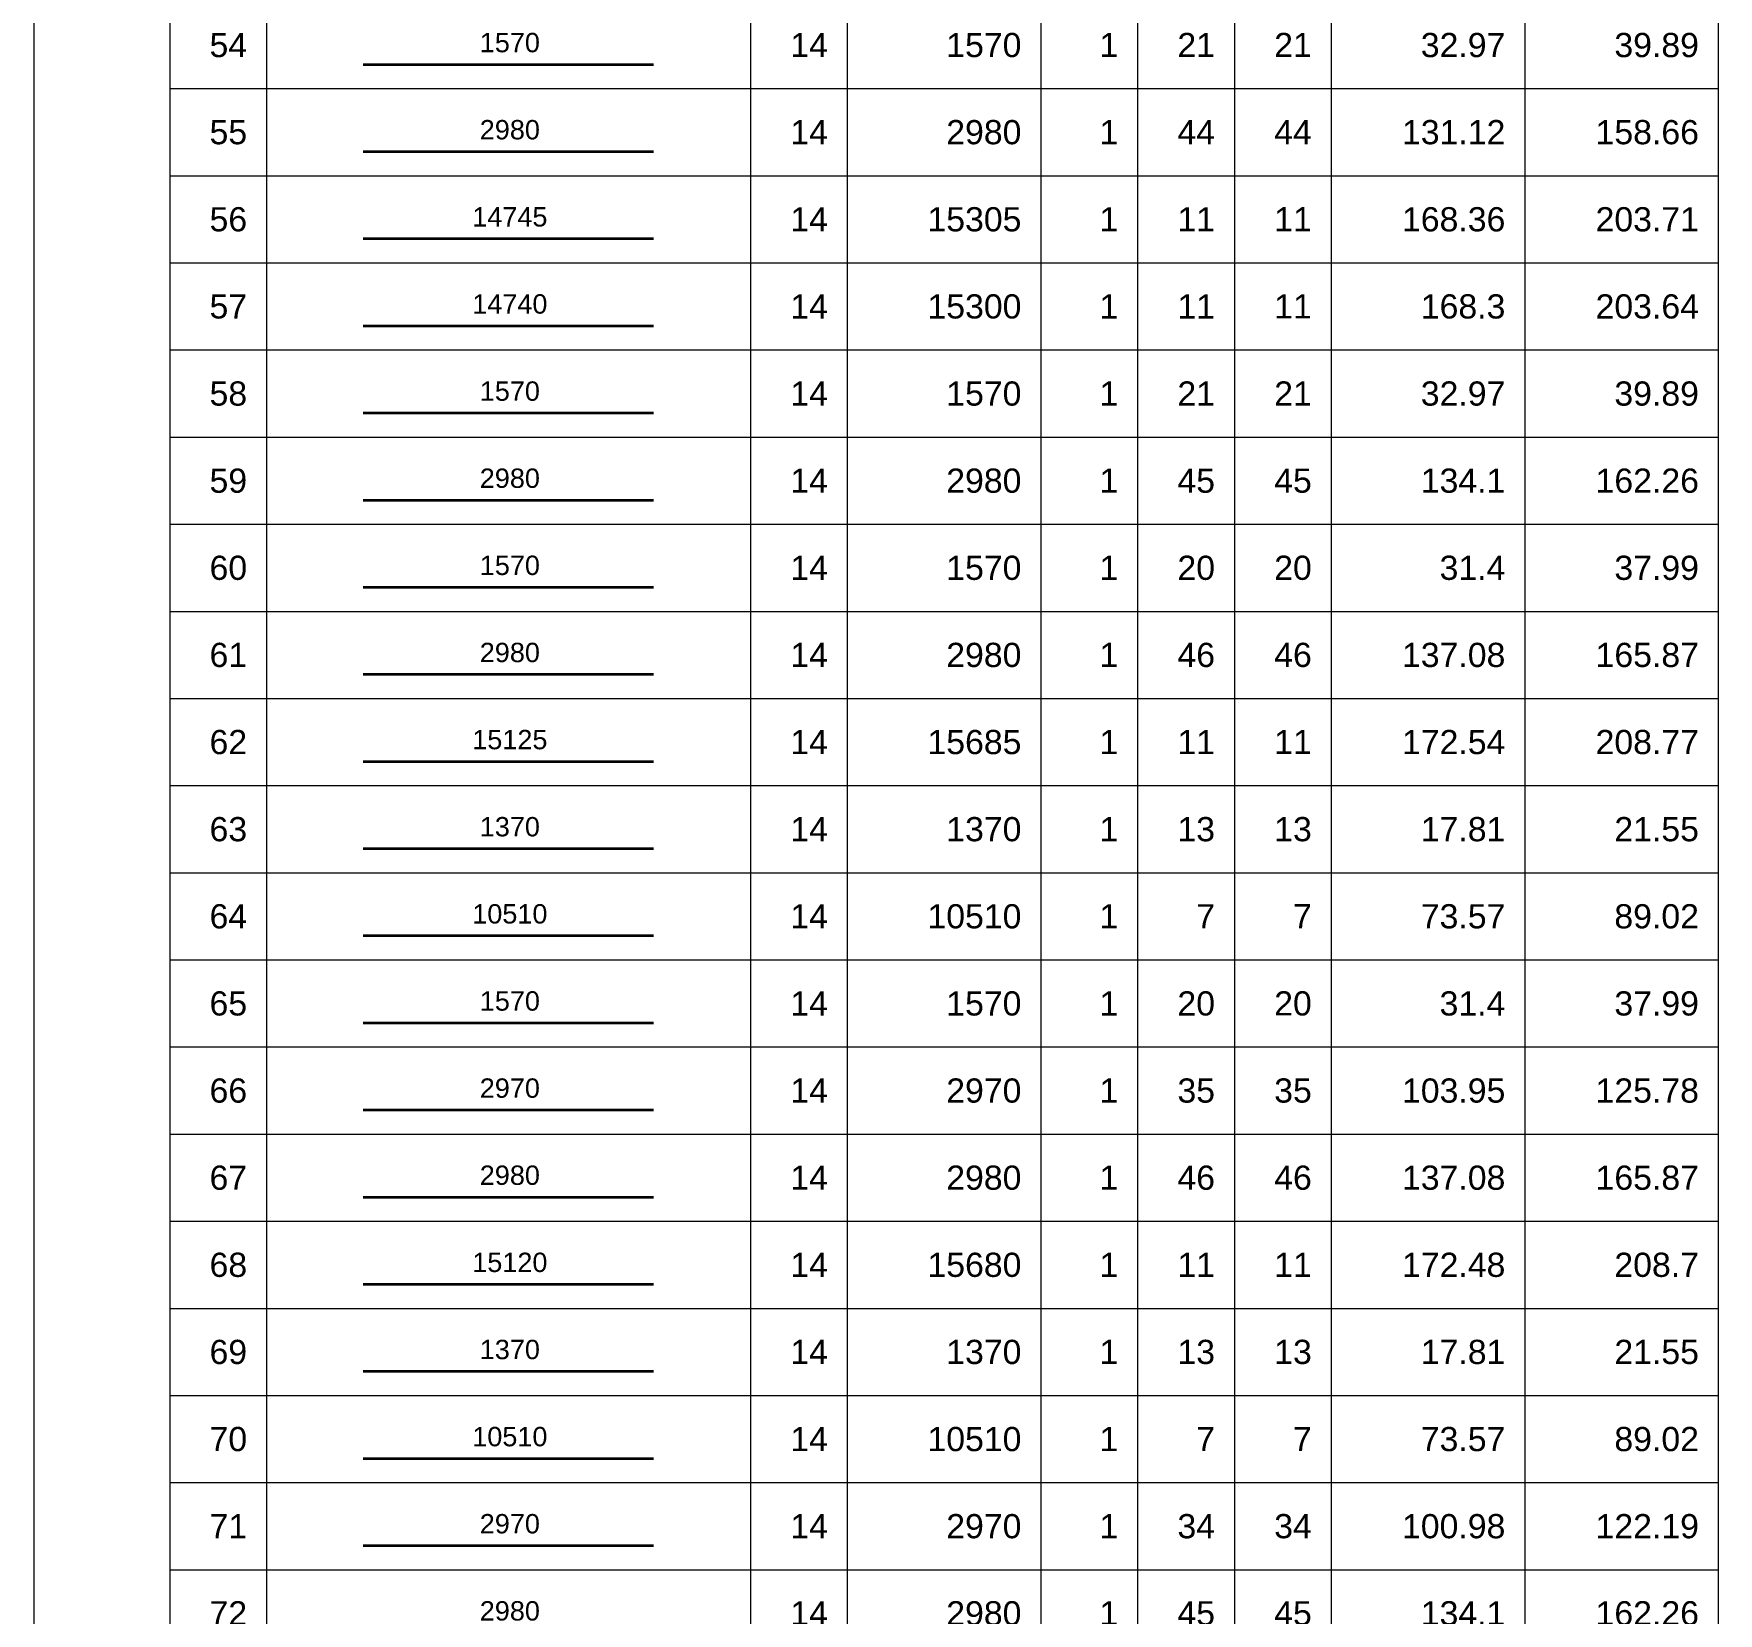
# Model space of a CAD drawing. Header units: millimetres. Extents: x -109376 to 505271, y -20580 to 113678.
# Drawn here: x -109376 to -91971, y 46470 to 62787 of the extents above; entities that cross this region are included whole.
import ezdxf
from ezdxf.enums import TextEntityAlignment as Align

# ---------------------------------------------------------------- set-up
doc = ezdxf.new("R2010")
doc.units = ezdxf.units.MM
for name, color, linetype, lineweight in [('NDC_S_REBAR', 4, 'Continuous', 35), ('NDC_S_VN TEXT', 7, 'Continuous', 20), ('NDC_Table', 3, 'Continuous', 20)]:
    doc.layers.add(name, color=color, linetype=linetype, lineweight=lineweight)
doc.styles.add('ARIAL', font='arial.ttf', dxfattribs={"width": 0.8})

# ---------------------------------------------------------------- blocks, each defined once
blk = doc.blocks.new('dang01')
at = {"layer": 'NDC_S_REBAR'}
blk.add_line((3405, -650), (6405, -650), dxfattribs=at)
at = {"layer": 'NDC_Table'}
for p, q in [((0, 0), (0, -900)), ((1405, 0), (1405, -900)), ((2405, 0), (2405, -900)), ((7405, 0), (7405, -900)), ((8405, 0), (8405, -900)), ((10405, 0), (10405, -900)), ((11405, 0), (11405, -900)), ((12405, 0), (12405, -900)), ((13405, 0), (13405, -900)), ((15405, 0), (15405, -900)), ((17405, 0), (17405, -900)), ((1405, -900), (17405, -900))]:
    blk.add_line(p, q, dxfattribs=at)
at = {"layer": 'NDC_S_VN TEXT', "style": 'ARIAL'}
for p in [(2205, -450), (8205, -450), (10205, -450), (11205, -450), (12205, -450), (13205, -450), (15205, -450), (17205, -450)]:
    blk.add_attdef('D03', text='', height=250, dxfattribs=at).set_placement(p, align=Align.MIDDLE_RIGHT)
blk.add_attdef('00000000', text='', height=200, dxfattribs=at).set_placement((4920, -425), align=Align.MIDDLE_CENTER)

msp = doc.modelspace()

# ---------------------------------------------------------------- block references
at = {"layer": 'NDC_Table'}
ref = msp.add_blockref('dang01', (-109375.9, 63119.9), dxfattribs=at)
ref.add_attrib('D03', '54', dxfattribs={"layer": 'NDC_S_VN TEXT', "height": 250, "style": 'ARIAL'}).set_placement((-107170.6, 62669.9), align=Align.MIDDLE_RIGHT)
ref.add_attrib('00000000', '1570', dxfattribs={"layer": 'NDC_S_VN TEXT', "height": 200, "style": 'ARIAL'}).set_placement((-104456.3, 62695.2), align=Align.MIDDLE_CENTER)
ref.add_attrib('D03', '14', dxfattribs={"layer": 'NDC_S_VN TEXT', "height": 250, "style": 'ARIAL'}).set_placement((-101170.6, 62669.9), align=Align.MIDDLE_RIGHT)
ref.add_attrib('D03', '1570', dxfattribs={"layer": 'NDC_S_VN TEXT', "height": 250, "style": 'ARIAL'}).set_placement((-99170.6, 62669.9), align=Align.MIDDLE_RIGHT)
ref.add_attrib('D03', '1', dxfattribs={"layer": 'NDC_S_VN TEXT', "height": 250, "style": 'ARIAL'}).set_placement((-98170.6, 62669.9), align=Align.MIDDLE_RIGHT)
ref.add_attrib('D03', '21', dxfattribs={"layer": 'NDC_S_VN TEXT', "height": 250, "style": 'ARIAL'}).set_placement((-97170.6, 62669.9), align=Align.MIDDLE_RIGHT)
ref.add_attrib('D03', '21', dxfattribs={"layer": 'NDC_S_VN TEXT', "height": 250, "style": 'ARIAL'}).set_placement((-96170.6, 62670.2), align=Align.MIDDLE_RIGHT)
ref.add_attrib('D03', '32.97', dxfattribs={"layer": 'NDC_S_VN TEXT', "height": 250, "style": 'ARIAL'}).set_placement((-94170.6, 62669.9), align=Align.MIDDLE_RIGHT)
ref.add_attrib('D03', '39.89', dxfattribs={"layer": 'NDC_S_VN TEXT', "height": 250, "style": 'ARIAL'}).set_placement((-92170.6, 62669.9), align=Align.MIDDLE_RIGHT)
ref = msp.add_blockref('dang01', (-109375.9, 62219.9), dxfattribs=at)
ref.add_attrib('D03', '55', dxfattribs={"layer": 'NDC_S_VN TEXT', "height": 250, "style": 'ARIAL'}).set_placement((-107170.6, 61769.9), align=Align.MIDDLE_RIGHT)
ref.add_attrib('00000000', '2980', dxfattribs={"layer": 'NDC_S_VN TEXT', "height": 200, "style": 'ARIAL'}).set_placement((-104456.3, 61795.2), align=Align.MIDDLE_CENTER)
ref.add_attrib('D03', '14', dxfattribs={"layer": 'NDC_S_VN TEXT', "height": 250, "style": 'ARIAL'}).set_placement((-101170.6, 61769.9), align=Align.MIDDLE_RIGHT)
ref.add_attrib('D03', '2980', dxfattribs={"layer": 'NDC_S_VN TEXT', "height": 250, "style": 'ARIAL'}).set_placement((-99170.6, 61769.9), align=Align.MIDDLE_RIGHT)
ref.add_attrib('D03', '1', dxfattribs={"layer": 'NDC_S_VN TEXT', "height": 250, "style": 'ARIAL'}).set_placement((-98170.6, 61769.9), align=Align.MIDDLE_RIGHT)
ref.add_attrib('D03', '44', dxfattribs={"layer": 'NDC_S_VN TEXT', "height": 250, "style": 'ARIAL'}).set_placement((-97170.6, 61769.9), align=Align.MIDDLE_RIGHT)
ref.add_attrib('D03', '44', dxfattribs={"layer": 'NDC_S_VN TEXT', "height": 250, "style": 'ARIAL'}).set_placement((-96170.6, 61770.2), align=Align.MIDDLE_RIGHT)
ref.add_attrib('D03', '131.12', dxfattribs={"layer": 'NDC_S_VN TEXT', "height": 250, "style": 'ARIAL'}).set_placement((-94170.6, 61769.9), align=Align.MIDDLE_RIGHT)
ref.add_attrib('D03', '158.66', dxfattribs={"layer": 'NDC_S_VN TEXT', "height": 250, "style": 'ARIAL'}).set_placement((-92170.6, 61769.9), align=Align.MIDDLE_RIGHT)
ref = msp.add_blockref('dang01', (-109375.9, 61319.9), dxfattribs=at)
ref.add_attrib('D03', '56', dxfattribs={"layer": 'NDC_S_VN TEXT', "height": 250, "style": 'ARIAL'}).set_placement((-107170.6, 60869.9), align=Align.MIDDLE_RIGHT)
ref.add_attrib('00000000', '14745', dxfattribs={"layer": 'NDC_S_VN TEXT', "height": 200, "style": 'ARIAL'}).set_placement((-104456.3, 60895.2), align=Align.MIDDLE_CENTER)
ref.add_attrib('D03', '14', dxfattribs={"layer": 'NDC_S_VN TEXT', "height": 250, "style": 'ARIAL'}).set_placement((-101170.6, 60869.9), align=Align.MIDDLE_RIGHT)
ref.add_attrib('D03', '15305', dxfattribs={"layer": 'NDC_S_VN TEXT', "height": 250, "style": 'ARIAL'}).set_placement((-99170.6, 60869.9), align=Align.MIDDLE_RIGHT)
ref.add_attrib('D03', '1', dxfattribs={"layer": 'NDC_S_VN TEXT', "height": 250, "style": 'ARIAL'}).set_placement((-98170.6, 60869.9), align=Align.MIDDLE_RIGHT)
ref.add_attrib('D03', '11', dxfattribs={"layer": 'NDC_S_VN TEXT', "height": 250, "style": 'ARIAL'}).set_placement((-97170.6, 60869.9), align=Align.MIDDLE_RIGHT)
ref.add_attrib('D03', '11', dxfattribs={"layer": 'NDC_S_VN TEXT', "height": 250, "style": 'ARIAL'}).set_placement((-96170.6, 60870.2), align=Align.MIDDLE_RIGHT)
ref.add_attrib('D03', '168.36', dxfattribs={"layer": 'NDC_S_VN TEXT', "height": 250, "style": 'ARIAL'}).set_placement((-94170.6, 60869.9), align=Align.MIDDLE_RIGHT)
ref.add_attrib('D03', '203.71', dxfattribs={"layer": 'NDC_S_VN TEXT', "height": 250, "style": 'ARIAL'}).set_placement((-92170.6, 60869.9), align=Align.MIDDLE_RIGHT)
ref = msp.add_blockref('dang01', (-109375.9, 60419.9), dxfattribs=at)
ref.add_attrib('D03', '57', dxfattribs={"layer": 'NDC_S_VN TEXT', "height": 250, "style": 'ARIAL'}).set_placement((-107170.6, 59969.9), align=Align.MIDDLE_RIGHT)
ref.add_attrib('00000000', '14740', dxfattribs={"layer": 'NDC_S_VN TEXT', "height": 200, "style": 'ARIAL'}).set_placement((-104456.3, 59995.2), align=Align.MIDDLE_CENTER)
ref.add_attrib('D03', '14', dxfattribs={"layer": 'NDC_S_VN TEXT', "height": 250, "style": 'ARIAL'}).set_placement((-101170.6, 59969.9), align=Align.MIDDLE_RIGHT)
ref.add_attrib('D03', '15300', dxfattribs={"layer": 'NDC_S_VN TEXT', "height": 250, "style": 'ARIAL'}).set_placement((-99170.6, 59969.9), align=Align.MIDDLE_RIGHT)
ref.add_attrib('D03', '1', dxfattribs={"layer": 'NDC_S_VN TEXT', "height": 250, "style": 'ARIAL'}).set_placement((-98170.6, 59969.9), align=Align.MIDDLE_RIGHT)
ref.add_attrib('D03', '11', dxfattribs={"layer": 'NDC_S_VN TEXT', "height": 250, "style": 'ARIAL'}).set_placement((-97170.6, 59969.9), align=Align.MIDDLE_RIGHT)
ref.add_attrib('D03', '11', dxfattribs={"layer": 'NDC_S_VN TEXT', "height": 250, "style": 'ARIAL'}).set_placement((-96170.6, 59970.2), align=Align.MIDDLE_RIGHT)
ref.add_attrib('D03', '168.3', dxfattribs={"layer": 'NDC_S_VN TEXT', "height": 250, "style": 'ARIAL'}).set_placement((-94170.6, 59969.9), align=Align.MIDDLE_RIGHT)
ref.add_attrib('D03', '203.64', dxfattribs={"layer": 'NDC_S_VN TEXT', "height": 250, "style": 'ARIAL'}).set_placement((-92170.6, 59969.9), align=Align.MIDDLE_RIGHT)
ref = msp.add_blockref('dang01', (-109375.9, 59519.9), dxfattribs=at)
ref.add_attrib('D03', '58', dxfattribs={"layer": 'NDC_S_VN TEXT', "height": 250, "style": 'ARIAL'}).set_placement((-107170.6, 59069.9), align=Align.MIDDLE_RIGHT)
ref.add_attrib('00000000', '1570', dxfattribs={"layer": 'NDC_S_VN TEXT', "height": 200, "style": 'ARIAL'}).set_placement((-104456.3, 59095.2), align=Align.MIDDLE_CENTER)
ref.add_attrib('D03', '14', dxfattribs={"layer": 'NDC_S_VN TEXT', "height": 250, "style": 'ARIAL'}).set_placement((-101170.6, 59069.9), align=Align.MIDDLE_RIGHT)
ref.add_attrib('D03', '1570', dxfattribs={"layer": 'NDC_S_VN TEXT', "height": 250, "style": 'ARIAL'}).set_placement((-99170.6, 59069.9), align=Align.MIDDLE_RIGHT)
ref.add_attrib('D03', '1', dxfattribs={"layer": 'NDC_S_VN TEXT', "height": 250, "style": 'ARIAL'}).set_placement((-98170.6, 59069.9), align=Align.MIDDLE_RIGHT)
ref.add_attrib('D03', '21', dxfattribs={"layer": 'NDC_S_VN TEXT', "height": 250, "style": 'ARIAL'}).set_placement((-97170.6, 59069.9), align=Align.MIDDLE_RIGHT)
ref.add_attrib('D03', '21', dxfattribs={"layer": 'NDC_S_VN TEXT', "height": 250, "style": 'ARIAL'}).set_placement((-96170.6, 59070.2), align=Align.MIDDLE_RIGHT)
ref.add_attrib('D03', '32.97', dxfattribs={"layer": 'NDC_S_VN TEXT', "height": 250, "style": 'ARIAL'}).set_placement((-94170.6, 59069.9), align=Align.MIDDLE_RIGHT)
ref.add_attrib('D03', '39.89', dxfattribs={"layer": 'NDC_S_VN TEXT', "height": 250, "style": 'ARIAL'}).set_placement((-92170.6, 59069.9), align=Align.MIDDLE_RIGHT)
ref = msp.add_blockref('dang01', (-109375.9, 58619.9), dxfattribs=at)
ref.add_attrib('D03', '59', dxfattribs={"layer": 'NDC_S_VN TEXT', "height": 250, "style": 'ARIAL'}).set_placement((-107170.6, 58169.9), align=Align.MIDDLE_RIGHT)
ref.add_attrib('00000000', '2980', dxfattribs={"layer": 'NDC_S_VN TEXT', "height": 200, "style": 'ARIAL'}).set_placement((-104456.3, 58195.2), align=Align.MIDDLE_CENTER)
ref.add_attrib('D03', '14', dxfattribs={"layer": 'NDC_S_VN TEXT', "height": 250, "style": 'ARIAL'}).set_placement((-101170.6, 58169.9), align=Align.MIDDLE_RIGHT)
ref.add_attrib('D03', '2980', dxfattribs={"layer": 'NDC_S_VN TEXT', "height": 250, "style": 'ARIAL'}).set_placement((-99170.6, 58169.9), align=Align.MIDDLE_RIGHT)
ref.add_attrib('D03', '1', dxfattribs={"layer": 'NDC_S_VN TEXT', "height": 250, "style": 'ARIAL'}).set_placement((-98170.6, 58169.9), align=Align.MIDDLE_RIGHT)
ref.add_attrib('D03', '45', dxfattribs={"layer": 'NDC_S_VN TEXT', "height": 250, "style": 'ARIAL'}).set_placement((-97170.6, 58169.9), align=Align.MIDDLE_RIGHT)
ref.add_attrib('D03', '45', dxfattribs={"layer": 'NDC_S_VN TEXT', "height": 250, "style": 'ARIAL'}).set_placement((-96170.6, 58170.2), align=Align.MIDDLE_RIGHT)
ref.add_attrib('D03', '134.1', dxfattribs={"layer": 'NDC_S_VN TEXT', "height": 250, "style": 'ARIAL'}).set_placement((-94170.6, 58169.9), align=Align.MIDDLE_RIGHT)
ref.add_attrib('D03', '162.26', dxfattribs={"layer": 'NDC_S_VN TEXT', "height": 250, "style": 'ARIAL'}).set_placement((-92170.6, 58169.9), align=Align.MIDDLE_RIGHT)
ref = msp.add_blockref('dang01', (-109375.9, 57719.9), dxfattribs=at)
ref.add_attrib('D03', '60', dxfattribs={"layer": 'NDC_S_VN TEXT', "height": 250, "style": 'ARIAL'}).set_placement((-107170.6, 57269.9), align=Align.MIDDLE_RIGHT)
ref.add_attrib('00000000', '1570', dxfattribs={"layer": 'NDC_S_VN TEXT', "height": 200, "style": 'ARIAL'}).set_placement((-104456.3, 57295.2), align=Align.MIDDLE_CENTER)
ref.add_attrib('D03', '14', dxfattribs={"layer": 'NDC_S_VN TEXT', "height": 250, "style": 'ARIAL'}).set_placement((-101170.6, 57269.9), align=Align.MIDDLE_RIGHT)
ref.add_attrib('D03', '1570', dxfattribs={"layer": 'NDC_S_VN TEXT', "height": 250, "style": 'ARIAL'}).set_placement((-99170.6, 57269.9), align=Align.MIDDLE_RIGHT)
ref.add_attrib('D03', '1', dxfattribs={"layer": 'NDC_S_VN TEXT', "height": 250, "style": 'ARIAL'}).set_placement((-98170.6, 57269.9), align=Align.MIDDLE_RIGHT)
ref.add_attrib('D03', '20', dxfattribs={"layer": 'NDC_S_VN TEXT', "height": 250, "style": 'ARIAL'}).set_placement((-97170.6, 57269.9), align=Align.MIDDLE_RIGHT)
ref.add_attrib('D03', '20', dxfattribs={"layer": 'NDC_S_VN TEXT', "height": 250, "style": 'ARIAL'}).set_placement((-96170.6, 57270.2), align=Align.MIDDLE_RIGHT)
ref.add_attrib('D03', '31.4', dxfattribs={"layer": 'NDC_S_VN TEXT', "height": 250, "style": 'ARIAL'}).set_placement((-94170.6, 57269.9), align=Align.MIDDLE_RIGHT)
ref.add_attrib('D03', '37.99', dxfattribs={"layer": 'NDC_S_VN TEXT', "height": 250, "style": 'ARIAL'}).set_placement((-92170.6, 57269.9), align=Align.MIDDLE_RIGHT)
ref = msp.add_blockref('dang01', (-109375.9, 56819.9), dxfattribs=at)
ref.add_attrib('D03', '61', dxfattribs={"layer": 'NDC_S_VN TEXT', "height": 250, "style": 'ARIAL'}).set_placement((-107170.6, 56369.9), align=Align.MIDDLE_RIGHT)
ref.add_attrib('00000000', '2980', dxfattribs={"layer": 'NDC_S_VN TEXT', "height": 200, "style": 'ARIAL'}).set_placement((-104456.3, 56395.2), align=Align.MIDDLE_CENTER)
ref.add_attrib('D03', '14', dxfattribs={"layer": 'NDC_S_VN TEXT', "height": 250, "style": 'ARIAL'}).set_placement((-101170.6, 56369.9), align=Align.MIDDLE_RIGHT)
ref.add_attrib('D03', '2980', dxfattribs={"layer": 'NDC_S_VN TEXT', "height": 250, "style": 'ARIAL'}).set_placement((-99170.6, 56369.9), align=Align.MIDDLE_RIGHT)
ref.add_attrib('D03', '1', dxfattribs={"layer": 'NDC_S_VN TEXT', "height": 250, "style": 'ARIAL'}).set_placement((-98170.6, 56369.9), align=Align.MIDDLE_RIGHT)
ref.add_attrib('D03', '46', dxfattribs={"layer": 'NDC_S_VN TEXT', "height": 250, "style": 'ARIAL'}).set_placement((-97170.6, 56369.9), align=Align.MIDDLE_RIGHT)
ref.add_attrib('D03', '46', dxfattribs={"layer": 'NDC_S_VN TEXT', "height": 250, "style": 'ARIAL'}).set_placement((-96170.6, 56370.2), align=Align.MIDDLE_RIGHT)
ref.add_attrib('D03', '137.08', dxfattribs={"layer": 'NDC_S_VN TEXT', "height": 250, "style": 'ARIAL'}).set_placement((-94170.6, 56369.9), align=Align.MIDDLE_RIGHT)
ref.add_attrib('D03', '165.87', dxfattribs={"layer": 'NDC_S_VN TEXT', "height": 250, "style": 'ARIAL'}).set_placement((-92170.6, 56369.9), align=Align.MIDDLE_RIGHT)
ref = msp.add_blockref('dang01', (-109375.9, 55919.9), dxfattribs=at)
ref.add_attrib('D03', '62', dxfattribs={"layer": 'NDC_S_VN TEXT', "height": 250, "style": 'ARIAL'}).set_placement((-107170.6, 55469.9), align=Align.MIDDLE_RIGHT)
ref.add_attrib('00000000', '15125', dxfattribs={"layer": 'NDC_S_VN TEXT', "height": 200, "style": 'ARIAL'}).set_placement((-104456.3, 55495.2), align=Align.MIDDLE_CENTER)
ref.add_attrib('D03', '14', dxfattribs={"layer": 'NDC_S_VN TEXT', "height": 250, "style": 'ARIAL'}).set_placement((-101170.6, 55469.9), align=Align.MIDDLE_RIGHT)
ref.add_attrib('D03', '15685', dxfattribs={"layer": 'NDC_S_VN TEXT', "height": 250, "style": 'ARIAL'}).set_placement((-99170.6, 55469.9), align=Align.MIDDLE_RIGHT)
ref.add_attrib('D03', '1', dxfattribs={"layer": 'NDC_S_VN TEXT', "height": 250, "style": 'ARIAL'}).set_placement((-98170.6, 55469.9), align=Align.MIDDLE_RIGHT)
ref.add_attrib('D03', '11', dxfattribs={"layer": 'NDC_S_VN TEXT', "height": 250, "style": 'ARIAL'}).set_placement((-97170.6, 55469.9), align=Align.MIDDLE_RIGHT)
ref.add_attrib('D03', '11', dxfattribs={"layer": 'NDC_S_VN TEXT', "height": 250, "style": 'ARIAL'}).set_placement((-96170.6, 55470.2), align=Align.MIDDLE_RIGHT)
ref.add_attrib('D03', '172.54', dxfattribs={"layer": 'NDC_S_VN TEXT', "height": 250, "style": 'ARIAL'}).set_placement((-94170.6, 55469.9), align=Align.MIDDLE_RIGHT)
ref.add_attrib('D03', '208.77', dxfattribs={"layer": 'NDC_S_VN TEXT', "height": 250, "style": 'ARIAL'}).set_placement((-92170.6, 55469.9), align=Align.MIDDLE_RIGHT)
ref = msp.add_blockref('dang01', (-109375.9, 55019.9), dxfattribs=at)
ref.add_attrib('D03', '63', dxfattribs={"layer": 'NDC_S_VN TEXT', "height": 250, "style": 'ARIAL'}).set_placement((-107170.6, 54569.9), align=Align.MIDDLE_RIGHT)
ref.add_attrib('00000000', '1370', dxfattribs={"layer": 'NDC_S_VN TEXT', "height": 200, "style": 'ARIAL'}).set_placement((-104456.3, 54595.2), align=Align.MIDDLE_CENTER)
ref.add_attrib('D03', '14', dxfattribs={"layer": 'NDC_S_VN TEXT', "height": 250, "style": 'ARIAL'}).set_placement((-101170.6, 54569.9), align=Align.MIDDLE_RIGHT)
ref.add_attrib('D03', '1370', dxfattribs={"layer": 'NDC_S_VN TEXT', "height": 250, "style": 'ARIAL'}).set_placement((-99170.6, 54569.9), align=Align.MIDDLE_RIGHT)
ref.add_attrib('D03', '1', dxfattribs={"layer": 'NDC_S_VN TEXT', "height": 250, "style": 'ARIAL'}).set_placement((-98170.6, 54569.9), align=Align.MIDDLE_RIGHT)
ref.add_attrib('D03', '13', dxfattribs={"layer": 'NDC_S_VN TEXT', "height": 250, "style": 'ARIAL'}).set_placement((-97170.6, 54569.9), align=Align.MIDDLE_RIGHT)
ref.add_attrib('D03', '13', dxfattribs={"layer": 'NDC_S_VN TEXT', "height": 250, "style": 'ARIAL'}).set_placement((-96170.6, 54570.2), align=Align.MIDDLE_RIGHT)
ref.add_attrib('D03', '17.81', dxfattribs={"layer": 'NDC_S_VN TEXT', "height": 250, "style": 'ARIAL'}).set_placement((-94170.6, 54569.9), align=Align.MIDDLE_RIGHT)
ref.add_attrib('D03', '21.55', dxfattribs={"layer": 'NDC_S_VN TEXT', "height": 250, "style": 'ARIAL'}).set_placement((-92170.6, 54569.9), align=Align.MIDDLE_RIGHT)
ref = msp.add_blockref('dang01', (-109375.9, 54119.9), dxfattribs=at)
ref.add_attrib('D03', '64', dxfattribs={"layer": 'NDC_S_VN TEXT', "height": 250, "style": 'ARIAL'}).set_placement((-107170.6, 53669.9), align=Align.MIDDLE_RIGHT)
ref.add_attrib('00000000', '10510', dxfattribs={"layer": 'NDC_S_VN TEXT', "height": 200, "style": 'ARIAL'}).set_placement((-104456.3, 53695.2), align=Align.MIDDLE_CENTER)
ref.add_attrib('D03', '14', dxfattribs={"layer": 'NDC_S_VN TEXT', "height": 250, "style": 'ARIAL'}).set_placement((-101170.6, 53669.9), align=Align.MIDDLE_RIGHT)
ref.add_attrib('D03', '10510', dxfattribs={"layer": 'NDC_S_VN TEXT', "height": 250, "style": 'ARIAL'}).set_placement((-99170.6, 53669.9), align=Align.MIDDLE_RIGHT)
ref.add_attrib('D03', '1', dxfattribs={"layer": 'NDC_S_VN TEXT', "height": 250, "style": 'ARIAL'}).set_placement((-98170.6, 53669.9), align=Align.MIDDLE_RIGHT)
ref.add_attrib('D03', '7', dxfattribs={"layer": 'NDC_S_VN TEXT', "height": 250, "style": 'ARIAL'}).set_placement((-97170.6, 53669.9), align=Align.MIDDLE_RIGHT)
ref.add_attrib('D03', '7', dxfattribs={"layer": 'NDC_S_VN TEXT', "height": 250, "style": 'ARIAL'}).set_placement((-96170.6, 53670.2), align=Align.MIDDLE_RIGHT)
ref.add_attrib('D03', '73.57', dxfattribs={"layer": 'NDC_S_VN TEXT', "height": 250, "style": 'ARIAL'}).set_placement((-94170.6, 53669.9), align=Align.MIDDLE_RIGHT)
ref.add_attrib('D03', '89.02', dxfattribs={"layer": 'NDC_S_VN TEXT', "height": 250, "style": 'ARIAL'}).set_placement((-92170.6, 53669.9), align=Align.MIDDLE_RIGHT)
ref = msp.add_blockref('dang01', (-109375.9, 53219.9), dxfattribs=at)
ref.add_attrib('D03', '65', dxfattribs={"layer": 'NDC_S_VN TEXT', "height": 250, "style": 'ARIAL'}).set_placement((-107170.6, 52769.9), align=Align.MIDDLE_RIGHT)
ref.add_attrib('00000000', '1570', dxfattribs={"layer": 'NDC_S_VN TEXT', "height": 200, "style": 'ARIAL'}).set_placement((-104456.3, 52795.2), align=Align.MIDDLE_CENTER)
ref.add_attrib('D03', '14', dxfattribs={"layer": 'NDC_S_VN TEXT', "height": 250, "style": 'ARIAL'}).set_placement((-101170.6, 52769.9), align=Align.MIDDLE_RIGHT)
ref.add_attrib('D03', '1570', dxfattribs={"layer": 'NDC_S_VN TEXT', "height": 250, "style": 'ARIAL'}).set_placement((-99170.6, 52769.9), align=Align.MIDDLE_RIGHT)
ref.add_attrib('D03', '1', dxfattribs={"layer": 'NDC_S_VN TEXT', "height": 250, "style": 'ARIAL'}).set_placement((-98170.6, 52769.9), align=Align.MIDDLE_RIGHT)
ref.add_attrib('D03', '20', dxfattribs={"layer": 'NDC_S_VN TEXT', "height": 250, "style": 'ARIAL'}).set_placement((-97170.6, 52769.9), align=Align.MIDDLE_RIGHT)
ref.add_attrib('D03', '20', dxfattribs={"layer": 'NDC_S_VN TEXT', "height": 250, "style": 'ARIAL'}).set_placement((-96170.6, 52770.2), align=Align.MIDDLE_RIGHT)
ref.add_attrib('D03', '31.4', dxfattribs={"layer": 'NDC_S_VN TEXT', "height": 250, "style": 'ARIAL'}).set_placement((-94170.6, 52769.9), align=Align.MIDDLE_RIGHT)
ref.add_attrib('D03', '37.99', dxfattribs={"layer": 'NDC_S_VN TEXT', "height": 250, "style": 'ARIAL'}).set_placement((-92170.6, 52769.9), align=Align.MIDDLE_RIGHT)
ref = msp.add_blockref('dang01', (-109375.9, 52319.9), dxfattribs=at)
ref.add_attrib('D03', '66', dxfattribs={"layer": 'NDC_S_VN TEXT', "height": 250, "style": 'ARIAL'}).set_placement((-107170.6, 51869.9), align=Align.MIDDLE_RIGHT)
ref.add_attrib('00000000', '2970', dxfattribs={"layer": 'NDC_S_VN TEXT', "height": 200, "style": 'ARIAL'}).set_placement((-104456.3, 51895.2), align=Align.MIDDLE_CENTER)
ref.add_attrib('D03', '14', dxfattribs={"layer": 'NDC_S_VN TEXT', "height": 250, "style": 'ARIAL'}).set_placement((-101170.6, 51869.9), align=Align.MIDDLE_RIGHT)
ref.add_attrib('D03', '2970', dxfattribs={"layer": 'NDC_S_VN TEXT', "height": 250, "style": 'ARIAL'}).set_placement((-99170.6, 51869.9), align=Align.MIDDLE_RIGHT)
ref.add_attrib('D03', '1', dxfattribs={"layer": 'NDC_S_VN TEXT', "height": 250, "style": 'ARIAL'}).set_placement((-98170.6, 51869.9), align=Align.MIDDLE_RIGHT)
ref.add_attrib('D03', '35', dxfattribs={"layer": 'NDC_S_VN TEXT', "height": 250, "style": 'ARIAL'}).set_placement((-97170.6, 51869.9), align=Align.MIDDLE_RIGHT)
ref.add_attrib('D03', '35', dxfattribs={"layer": 'NDC_S_VN TEXT', "height": 250, "style": 'ARIAL'}).set_placement((-96170.6, 51870.2), align=Align.MIDDLE_RIGHT)
ref.add_attrib('D03', '103.95', dxfattribs={"layer": 'NDC_S_VN TEXT', "height": 250, "style": 'ARIAL'}).set_placement((-94170.6, 51869.9), align=Align.MIDDLE_RIGHT)
ref.add_attrib('D03', '125.78', dxfattribs={"layer": 'NDC_S_VN TEXT', "height": 250, "style": 'ARIAL'}).set_placement((-92170.6, 51869.9), align=Align.MIDDLE_RIGHT)
ref = msp.add_blockref('dang01', (-109375.9, 51419.9), dxfattribs=at)
ref.add_attrib('D03', '67', dxfattribs={"layer": 'NDC_S_VN TEXT', "height": 250, "style": 'ARIAL'}).set_placement((-107170.6, 50969.9), align=Align.MIDDLE_RIGHT)
ref.add_attrib('00000000', '2980', dxfattribs={"layer": 'NDC_S_VN TEXT', "height": 200, "style": 'ARIAL'}).set_placement((-104456.3, 50995.2), align=Align.MIDDLE_CENTER)
ref.add_attrib('D03', '14', dxfattribs={"layer": 'NDC_S_VN TEXT', "height": 250, "style": 'ARIAL'}).set_placement((-101170.6, 50969.9), align=Align.MIDDLE_RIGHT)
ref.add_attrib('D03', '2980', dxfattribs={"layer": 'NDC_S_VN TEXT', "height": 250, "style": 'ARIAL'}).set_placement((-99170.6, 50969.9), align=Align.MIDDLE_RIGHT)
ref.add_attrib('D03', '1', dxfattribs={"layer": 'NDC_S_VN TEXT', "height": 250, "style": 'ARIAL'}).set_placement((-98170.6, 50969.9), align=Align.MIDDLE_RIGHT)
ref.add_attrib('D03', '46', dxfattribs={"layer": 'NDC_S_VN TEXT', "height": 250, "style": 'ARIAL'}).set_placement((-97170.6, 50969.9), align=Align.MIDDLE_RIGHT)
ref.add_attrib('D03', '46', dxfattribs={"layer": 'NDC_S_VN TEXT', "height": 250, "style": 'ARIAL'}).set_placement((-96170.6, 50970.2), align=Align.MIDDLE_RIGHT)
ref.add_attrib('D03', '137.08', dxfattribs={"layer": 'NDC_S_VN TEXT', "height": 250, "style": 'ARIAL'}).set_placement((-94170.6, 50969.9), align=Align.MIDDLE_RIGHT)
ref.add_attrib('D03', '165.87', dxfattribs={"layer": 'NDC_S_VN TEXT', "height": 250, "style": 'ARIAL'}).set_placement((-92170.6, 50969.9), align=Align.MIDDLE_RIGHT)
ref = msp.add_blockref('dang01', (-109375.9, 50519.9), dxfattribs=at)
ref.add_attrib('D03', '68', dxfattribs={"layer": 'NDC_S_VN TEXT', "height": 250, "style": 'ARIAL'}).set_placement((-107170.6, 50069.9), align=Align.MIDDLE_RIGHT)
ref.add_attrib('00000000', '15120', dxfattribs={"layer": 'NDC_S_VN TEXT', "height": 200, "style": 'ARIAL'}).set_placement((-104456.3, 50095.2), align=Align.MIDDLE_CENTER)
ref.add_attrib('D03', '14', dxfattribs={"layer": 'NDC_S_VN TEXT', "height": 250, "style": 'ARIAL'}).set_placement((-101170.6, 50069.9), align=Align.MIDDLE_RIGHT)
ref.add_attrib('D03', '15680', dxfattribs={"layer": 'NDC_S_VN TEXT', "height": 250, "style": 'ARIAL'}).set_placement((-99170.6, 50069.9), align=Align.MIDDLE_RIGHT)
ref.add_attrib('D03', '1', dxfattribs={"layer": 'NDC_S_VN TEXT', "height": 250, "style": 'ARIAL'}).set_placement((-98170.6, 50069.9), align=Align.MIDDLE_RIGHT)
ref.add_attrib('D03', '11', dxfattribs={"layer": 'NDC_S_VN TEXT', "height": 250, "style": 'ARIAL'}).set_placement((-97170.6, 50069.9), align=Align.MIDDLE_RIGHT)
ref.add_attrib('D03', '11', dxfattribs={"layer": 'NDC_S_VN TEXT', "height": 250, "style": 'ARIAL'}).set_placement((-96170.6, 50070.2), align=Align.MIDDLE_RIGHT)
ref.add_attrib('D03', '172.48', dxfattribs={"layer": 'NDC_S_VN TEXT', "height": 250, "style": 'ARIAL'}).set_placement((-94170.6, 50069.9), align=Align.MIDDLE_RIGHT)
ref.add_attrib('D03', '208.7', dxfattribs={"layer": 'NDC_S_VN TEXT', "height": 250, "style": 'ARIAL'}).set_placement((-92170.6, 50069.9), align=Align.MIDDLE_RIGHT)
ref = msp.add_blockref('dang01', (-109375.9, 49619.9), dxfattribs=at)
ref.add_attrib('D03', '69', dxfattribs={"layer": 'NDC_S_VN TEXT', "height": 250, "style": 'ARIAL'}).set_placement((-107170.6, 49169.9), align=Align.MIDDLE_RIGHT)
ref.add_attrib('00000000', '1370', dxfattribs={"layer": 'NDC_S_VN TEXT', "height": 200, "style": 'ARIAL'}).set_placement((-104456.3, 49195.2), align=Align.MIDDLE_CENTER)
ref.add_attrib('D03', '14', dxfattribs={"layer": 'NDC_S_VN TEXT', "height": 250, "style": 'ARIAL'}).set_placement((-101170.6, 49169.9), align=Align.MIDDLE_RIGHT)
ref.add_attrib('D03', '1370', dxfattribs={"layer": 'NDC_S_VN TEXT', "height": 250, "style": 'ARIAL'}).set_placement((-99170.6, 49169.9), align=Align.MIDDLE_RIGHT)
ref.add_attrib('D03', '1', dxfattribs={"layer": 'NDC_S_VN TEXT', "height": 250, "style": 'ARIAL'}).set_placement((-98170.6, 49169.9), align=Align.MIDDLE_RIGHT)
ref.add_attrib('D03', '13', dxfattribs={"layer": 'NDC_S_VN TEXT', "height": 250, "style": 'ARIAL'}).set_placement((-97170.6, 49169.9), align=Align.MIDDLE_RIGHT)
ref.add_attrib('D03', '13', dxfattribs={"layer": 'NDC_S_VN TEXT', "height": 250, "style": 'ARIAL'}).set_placement((-96170.6, 49170.2), align=Align.MIDDLE_RIGHT)
ref.add_attrib('D03', '17.81', dxfattribs={"layer": 'NDC_S_VN TEXT', "height": 250, "style": 'ARIAL'}).set_placement((-94170.6, 49169.9), align=Align.MIDDLE_RIGHT)
ref.add_attrib('D03', '21.55', dxfattribs={"layer": 'NDC_S_VN TEXT', "height": 250, "style": 'ARIAL'}).set_placement((-92170.6, 49169.9), align=Align.MIDDLE_RIGHT)
ref = msp.add_blockref('dang01', (-109375.9, 48719.9), dxfattribs=at)
ref.add_attrib('D03', '70', dxfattribs={"layer": 'NDC_S_VN TEXT', "height": 250, "style": 'ARIAL'}).set_placement((-107170.6, 48269.9), align=Align.MIDDLE_RIGHT)
ref.add_attrib('00000000', '10510', dxfattribs={"layer": 'NDC_S_VN TEXT', "height": 200, "style": 'ARIAL'}).set_placement((-104456.3, 48295.2), align=Align.MIDDLE_CENTER)
ref.add_attrib('D03', '14', dxfattribs={"layer": 'NDC_S_VN TEXT', "height": 250, "style": 'ARIAL'}).set_placement((-101170.6, 48269.9), align=Align.MIDDLE_RIGHT)
ref.add_attrib('D03', '10510', dxfattribs={"layer": 'NDC_S_VN TEXT', "height": 250, "style": 'ARIAL'}).set_placement((-99170.6, 48269.9), align=Align.MIDDLE_RIGHT)
ref.add_attrib('D03', '1', dxfattribs={"layer": 'NDC_S_VN TEXT', "height": 250, "style": 'ARIAL'}).set_placement((-98170.6, 48269.9), align=Align.MIDDLE_RIGHT)
ref.add_attrib('D03', '7', dxfattribs={"layer": 'NDC_S_VN TEXT', "height": 250, "style": 'ARIAL'}).set_placement((-97170.6, 48269.9), align=Align.MIDDLE_RIGHT)
ref.add_attrib('D03', '7', dxfattribs={"layer": 'NDC_S_VN TEXT', "height": 250, "style": 'ARIAL'}).set_placement((-96170.6, 48270.2), align=Align.MIDDLE_RIGHT)
ref.add_attrib('D03', '73.57', dxfattribs={"layer": 'NDC_S_VN TEXT', "height": 250, "style": 'ARIAL'}).set_placement((-94170.6, 48269.9), align=Align.MIDDLE_RIGHT)
ref.add_attrib('D03', '89.02', dxfattribs={"layer": 'NDC_S_VN TEXT', "height": 250, "style": 'ARIAL'}).set_placement((-92170.6, 48269.9), align=Align.MIDDLE_RIGHT)
ref = msp.add_blockref('dang01', (-109375.9, 47819.9), dxfattribs=at)
ref.add_attrib('D03', '71', dxfattribs={"layer": 'NDC_S_VN TEXT', "height": 250, "style": 'ARIAL'}).set_placement((-107170.6, 47369.9), align=Align.MIDDLE_RIGHT)
ref.add_attrib('00000000', '2970', dxfattribs={"layer": 'NDC_S_VN TEXT', "height": 200, "style": 'ARIAL'}).set_placement((-104456.3, 47395.2), align=Align.MIDDLE_CENTER)
ref.add_attrib('D03', '14', dxfattribs={"layer": 'NDC_S_VN TEXT', "height": 250, "style": 'ARIAL'}).set_placement((-101170.6, 47369.9), align=Align.MIDDLE_RIGHT)
ref.add_attrib('D03', '2970', dxfattribs={"layer": 'NDC_S_VN TEXT', "height": 250, "style": 'ARIAL'}).set_placement((-99170.6, 47369.9), align=Align.MIDDLE_RIGHT)
ref.add_attrib('D03', '1', dxfattribs={"layer": 'NDC_S_VN TEXT', "height": 250, "style": 'ARIAL'}).set_placement((-98170.6, 47369.9), align=Align.MIDDLE_RIGHT)
ref.add_attrib('D03', '34', dxfattribs={"layer": 'NDC_S_VN TEXT', "height": 250, "style": 'ARIAL'}).set_placement((-97170.6, 47369.9), align=Align.MIDDLE_RIGHT)
ref.add_attrib('D03', '34', dxfattribs={"layer": 'NDC_S_VN TEXT', "height": 250, "style": 'ARIAL'}).set_placement((-96170.6, 47370.2), align=Align.MIDDLE_RIGHT)
ref.add_attrib('D03', '100.98', dxfattribs={"layer": 'NDC_S_VN TEXT', "height": 250, "style": 'ARIAL'}).set_placement((-94170.6, 47369.9), align=Align.MIDDLE_RIGHT)
ref.add_attrib('D03', '122.19', dxfattribs={"layer": 'NDC_S_VN TEXT', "height": 250, "style": 'ARIAL'}).set_placement((-92170.6, 47369.9), align=Align.MIDDLE_RIGHT)
ref = msp.add_blockref('dang01', (-109375.9, 46919.9), dxfattribs=at)
ref.add_attrib('D03', '72', dxfattribs={"layer": 'NDC_S_VN TEXT', "height": 250, "style": 'ARIAL'}).set_placement((-107170.6, 46469.9), align=Align.MIDDLE_RIGHT)
ref.add_attrib('00000000', '2980', dxfattribs={"layer": 'NDC_S_VN TEXT', "height": 200, "style": 'ARIAL'}).set_placement((-104456.3, 46495.2), align=Align.MIDDLE_CENTER)
ref.add_attrib('D03', '14', dxfattribs={"layer": 'NDC_S_VN TEXT', "height": 250, "style": 'ARIAL'}).set_placement((-101170.6, 46469.9), align=Align.MIDDLE_RIGHT)
ref.add_attrib('D03', '2980', dxfattribs={"layer": 'NDC_S_VN TEXT', "height": 250, "style": 'ARIAL'}).set_placement((-99170.6, 46469.9), align=Align.MIDDLE_RIGHT)
ref.add_attrib('D03', '1', dxfattribs={"layer": 'NDC_S_VN TEXT', "height": 250, "style": 'ARIAL'}).set_placement((-98170.6, 46469.9), align=Align.MIDDLE_RIGHT)
ref.add_attrib('D03', '45', dxfattribs={"layer": 'NDC_S_VN TEXT', "height": 250, "style": 'ARIAL'}).set_placement((-97170.6, 46469.9), align=Align.MIDDLE_RIGHT)
ref.add_attrib('D03', '45', dxfattribs={"layer": 'NDC_S_VN TEXT', "height": 250, "style": 'ARIAL'}).set_placement((-96170.6, 46470.2), align=Align.MIDDLE_RIGHT)
ref.add_attrib('D03', '134.1', dxfattribs={"layer": 'NDC_S_VN TEXT', "height": 250, "style": 'ARIAL'}).set_placement((-94170.6, 46469.9), align=Align.MIDDLE_RIGHT)
ref.add_attrib('D03', '162.26', dxfattribs={"layer": 'NDC_S_VN TEXT', "height": 250, "style": 'ARIAL'}).set_placement((-92170.6, 46469.9), align=Align.MIDDLE_RIGHT)

doc.saveas('drawing.dxf')
